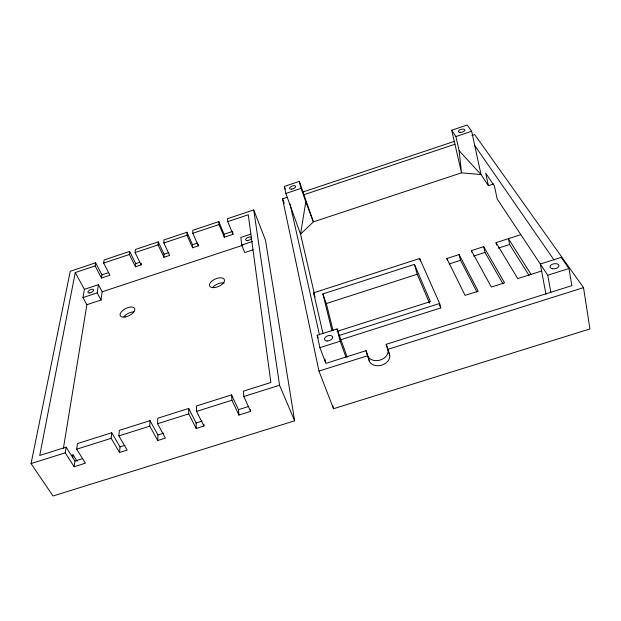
<?xml version="1.0" encoding="UTF-8"?>
<svg xmlns="http://www.w3.org/2000/svg" width="621" height="621" viewBox="0 0 621 621"><rect width="100%" height="100%" fill="white"/><g stroke="black" fill="none" stroke-linecap="round" stroke-linejoin="round"><path stroke-width="0.93" d="M545.929 294.183L540.324 264.034L561.12 257.397L568.983 268.489L571.809 285.66L386.2 344.313L389.74 355.181L389.716 357.331A10.813 8.438 -16 0 1 381.853 365.132A10.813 8.438 -16 0 1 370.784 363.285L369.472 361.562L366.01 350.694L325.862 363.386L319.908 347.651L317.176 335.262L337.048 328.92L347.186 357.176M203.905 424.213L203.96 426.029L196.228 428.459L196.12 422.979L188.691 408.439L157.75 418.212L157.563 423.708L165.411 438.115L157.734 440.522L157.928 434.972L150.049 420.65L119.356 430.337L118.867 435.903L127.165 450.109L119.558 452.492L111.167 438.333L111.718 432.752L77.485 443.565L76.662 449.208L85.45 463.181L74.14 466.728L65.221 452.818L66.121 447.151L39.728 455.488L75.257 272.565L95.122 265.935L95.626 262.792L70.251 271.276L31.05 463.592L53.018 495.977L294.641 420.813L265.493 240.18L253.733 209.929L227.496 218.701L227.767 221.627L232.991 234.327L224.305 237.214L219.003 224.554L218.786 221.612L192.743 230.321L192.805 233.302L198.34 245.846L192.588 247.763L187.006 235.243L186.975 232.246L163.975 239.939L163.866 242.974L169.649 255.386L163.936 257.288L158.099 244.899L158.239 241.856L135.378 249.502L135.106 252.576L141.138 264.872L135.456 266.758L129.37 254.494L129.68 251.404L104.118 259.951L103.66 263.079L109.971 275.235L101.502 278.045L95.122 265.935M163.936 257.288L164.037 254.206L158.239 241.856M157.734 440.522L149.793 426.153L150.049 420.65M141.138 264.872L141.254 263.312M119.558 452.492L120.039 446.872L111.718 432.752M135.456 266.758L135.727 263.63L129.68 251.404M86.886 304.694L101.029 300.028L102.186 291.792L98.405 284.697L84.402 289.347L82.981 297.583L86.886 304.694L63.365 448.541M74.14 466.728L74.97 461.03L66.121 447.151M101.502 278.045L101.968 274.862L95.626 262.792M72.665 457.654L73.084 454.867L71.26 455.441M101.029 300.028L97.194 292.871L98.405 284.697M493.788 183.932L488.401 185.702L481.019 174.548L461.519 172.84L313.388 221.876L300.548 234.14L285.877 193.48L284.325 186.424L299.299 181.394L301.092 188.388L305.78 201.841L300.548 234.14L314.242 293.19M451.715 130.224L467.217 125.023L471.649 131.264L481.019 174.548L459.129 150.717L455.892 136.542L451.715 130.224L461.519 172.84L459.129 150.717M285.877 193.48L301.092 188.388M455.892 136.542L471.649 131.264M471.929 135.487L474.685 134.563L583.515 287.632L589.95 328.951L333.524 408.719L318.969 371.079L282.571 198.829L287.166 197.292M302.792 192.06L454.463 141.332M303.941 194.715L454.937 144.251M103.66 263.079L129.37 254.494M135.106 252.576L158.099 244.899M163.866 242.974L187.006 235.243M192.805 233.302L219.003 224.554M227.767 221.627L248.276 214.773L270.872 382.489L243.323 391.191L243.812 396.516L250.643 411.397L238.93 415.069L231.959 400.25L231.563 394.902L196.461 405.987L196.57 411.405L203.96 426.029M101.968 274.862L108.698 272.627M135.727 263.63L139.764 262.287M164.037 254.206L168.912 252.584M192.588 247.763L192.526 244.721L197.424 243.09M224.305 237.214L224.057 234.226L232.696 231.354M250.783 234.117L240.832 237.424L241.701 245.031L244.775 252.561L252.995 249.844M82.981 297.583L97.194 292.871M241.701 245.031L252.724 241.383M102.186 291.792L242.943 245.194M323.029 333.632L313.605 292.84L419.664 258.507L439.621 303.475L440.825 307.923L340.797 339.734M332.018 330.993L322.881 293.95L414.424 264.352L430.415 301.604L337.094 331.366M446.864 258.538L459.113 254.579L478.201 291.202L465.082 295.379L446.864 258.538L447.283 260.168M471.393 250.62L483.705 246.646L504.539 282.819L491.351 287.018L471.393 250.62L471.781 252.258M496.583 245.148L496.039 242.664L520.817 234.668M333.066 330.628L326.335 303.537L417.219 274.257L429.538 303.133M449.193 263.956L460.526 260.308L476.951 292.01M473.621 256.085L485.009 252.421L502.994 283.859M498.174 248.175L509.616 244.495L529.115 275.538M338.336 335.728L439.621 303.475M541.652 270.997L517.759 278.604L496.039 242.664M319.908 347.651L340.192 341.201L337.048 328.92M488.401 185.702L485.738 173.197L494.495 186.184L497.149 198.922L547.738 275.235L568.983 268.489M318.969 371.079L367.492 355.771M583.515 287.632L387.853 349.351L386.2 344.313M31.05 463.592L65.221 452.818M76.662 449.208L111.167 438.333M118.867 435.903L149.793 426.153M157.563 423.708L188.745 413.873L188.691 408.439M196.57 411.405L231.959 400.25M243.812 396.516L279.551 385.245L253.733 209.929M74.97 461.03L82.74 458.585M120.039 446.872L125.069 445.296M157.928 434.972L163.851 433.116M196.12 422.979L202.089 421.108M238.93 415.069L238.487 409.674L248.315 406.584M366.01 350.694L367.974 356.462L369.278 358.177A10.728 8.407 -16.1 0 0 380.262 360.033A10.728 8.407 -16.1 0 0 388.055 352.262L388.078 350.128L389.74 355.181M474.731 145.516L554.072 260.052M73.084 454.867L77.151 461.279M531.017 274.381L508.413 238.666L509.616 244.495M75.257 272.565L84.402 289.347M188.745 413.873L196.228 428.459M231.563 394.902L238.487 409.674M186.975 232.246L192.526 244.721M439.257 304.383L440.825 307.923M279.551 385.245L294.641 420.813M218.786 221.612L224.057 234.226M305.78 201.841L313.388 221.876L299.299 181.394M317.176 335.262L318.154 337.863M313.605 292.84L315.111 296.939M282.571 198.829L284.232 203.377M340.192 341.201L345.897 357.052M284.325 186.424L285.272 189.071M322.881 293.95L326.335 303.537M367.974 356.462L369.472 361.562M414.424 264.352L417.219 274.257M419.664 258.507L420.37 261.061M459.113 254.579L460.526 260.308M483.705 246.646L485.009 252.421M290.1 204.169L319.458 334.851M324.861 358.907L325.66 362.485M332.895 405.878L333.524 408.719M547.738 275.235L550.843 292.289M232.844 232.844L232.991 234.327M250.465 409.604L250.643 411.397M198.293 244.332L198.34 245.846M212.561 287.694A7.988 4.106 -23.5 0 1 224.243 282.966M123.827 316.764A8.011 3.982 -26.8 0 1 133.981 311.866M460.006 132.374A3.33 1.452 -14.6 0 0 464.842 130.053A3.33 1.452 -14.6 0 0 459.951 129.805A3.33 1.452 -14.6 0 0 460.006 132.374M327.073 340.983A4.223 2.523 -20.1 0 0 332.569 336.924A4.223 2.523 -20.1 0 0 326.033 336.722A4.223 2.523 -20.1 0 0 327.073 340.983M552.62 268.769A4.51 2.531 -9.3 0 0 558.954 265.516A4.51 2.531 -9.3 0 0 551.922 264.445A4.51 2.531 -9.3 0 0 552.62 268.769M291.428 189.126A3.19 1.436 -19.9 0 0 295.658 186.385A3.19 1.436 -19.9 0 0 290.83 186.696A3.19 1.436 -19.9 0 0 291.428 189.126M213.477 287.632A8.026 4.075 -23.5 0 0 224.492 280.203A8.026 4.075 -23.5 0 0 212.918 280.288A8.026 4.075 -23.5 0 0 213.477 287.632M125.194 316.974A8.042 3.951 -26.8 0 0 134.687 308.552A8.042 3.951 -26.8 0 0 122.477 310.679A8.042 3.951 -26.8 0 0 125.194 316.974M89.766 292.926A3.097 1.413 -27 0 0 93.538 289.766A3.097 1.413 -27 0 0 88.927 290.605A3.097 1.413 -27 0 0 89.766 292.926M247.267 240.583A3.089 1.49 -21.8 0 0 251.466 237.812A3.089 1.49 -21.8 0 0 246.917 237.959A3.089 1.49 -21.8 0 0 247.267 240.583"/></g></svg>
